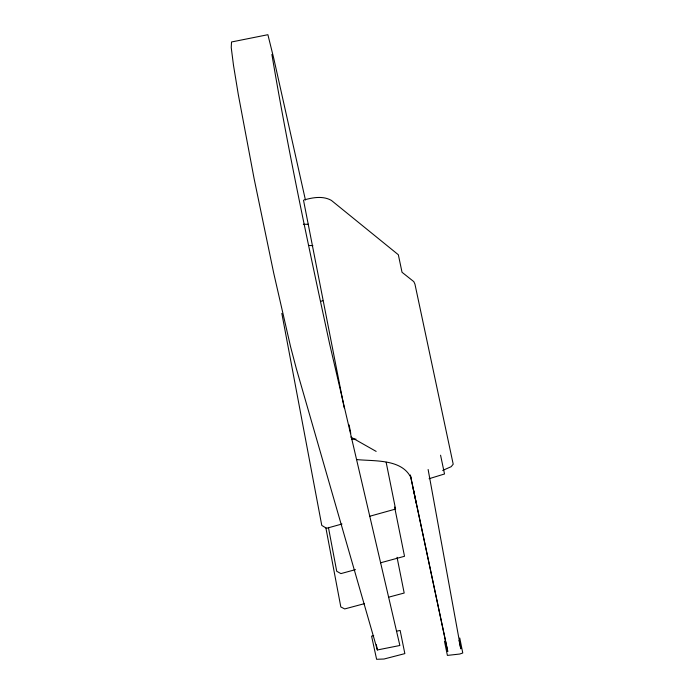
<?xml version="1.0" encoding="UTF-8"?>
<svg xmlns="http://www.w3.org/2000/svg" width="694" height="694" viewBox="0 0 694 694"><rect width="100%" height="100%" fill="white"/><g stroke="black" fill="none" stroke-linecap="round" stroke-linejoin="round"><path stroke-width="1.04" d="M442.659 470.437L451.152 466.698L453.208 464.208L414.951 284.141L413.806 281.634L402.034 272.282L398.347 254.759L331.368 200.393C323.178 195.743 313.141 197.408 304.501 199.855M320.767 301.352L322.814 300.719M429.092 478.721L444.524 473.976L440.569 455.203M341.995 523.996L326.536 528.308L321.773 525.41L281.833 313.393M369.815 516.241L395.571 509.058L386.15 462.265M355.502 569.627L340.901 573.6L336.72 571.266L328.409 527.371M380.529 562.808L404.515 556.284L394.608 507.071M364.532 603.633L344.71 608.933L340.823 606.946L325.798 527.431M388.536 597.213L404.186 593.032L397.046 557.291M373.702 635.721L371.585 636.138L376.608 659.3L384.034 659.014L404.845 653.618L400.143 630.456L396.968 631.089M305.421 199.959L273.714 58.209L267.893 34.7L231.527 41.978L231.232 47.548L233.496 65.305L238.302 94.549L254.117 178.679L273.714 273.124L290.569 346.705L296.321 368.592L377.354 649.966L399.874 645.489L329.607 343.799C308.839 247.68 288.192 151.405 271.892 54.436M356.49 459.549C374.066 461.38 401.401 458.673 410.77 477.333L447.769 651.493L410.38 475.034M351.693 439.12L355.996 439.12M303.347 224.283L308.509 224.283M308.674 245.442L312.873 245.667M350.756 437.003L376.157 451.404M416.209 503.202L413.208 488.689M428.12 469.491L460.799 648.847L459.055 640.415M459.758 638.012L462.768 652.985L459.758 654.034L447.396 655.405L444.446 641.126M410.362 475.355L410.77 477.333M349.099 424.902L350.765 433.386M303.495 200.106L344.207 407.855M376.339 644.709L377.354 649.966"/></g></svg>
